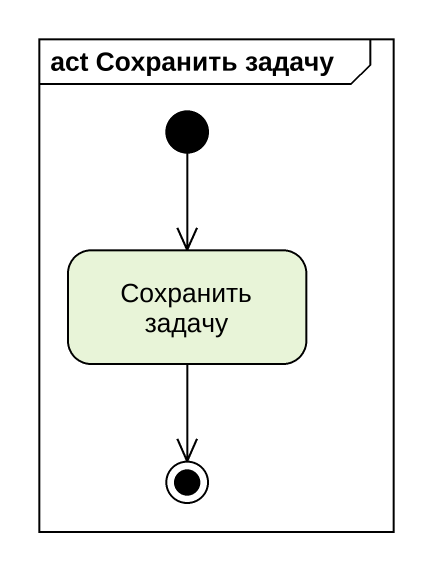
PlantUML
@startuml
mainframe act Сохранить задачу
hide empty description
state "Сохранить задачу" as Сохранить_задачу
[*] --> Сохранить_задачу
Сохранить_задачу --> [*]
@enduml
